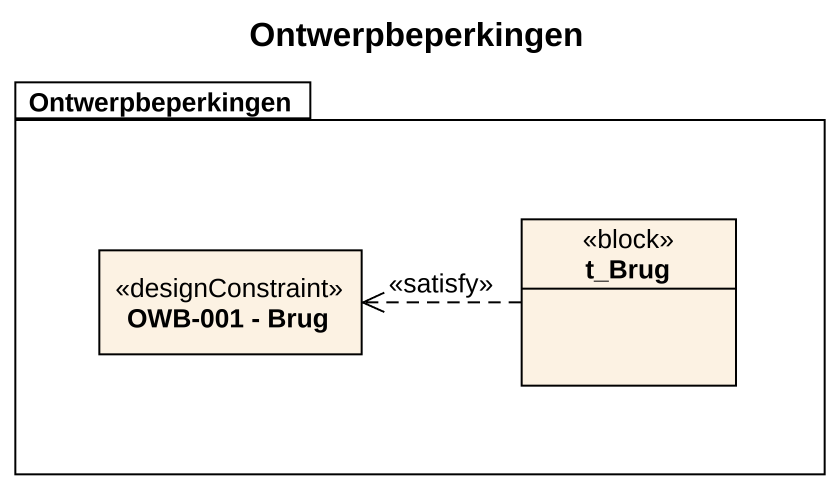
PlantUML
@startuml
title Ontwerpbeperkingen
hide circle
hide empty members
package Ontwerpbeperkingen {
  class t_Brug <<block>>
  class "OWB-001 - Brug" as OWB_001_Brug <<designConstraint>>
}
t_Brug .left.> OWB_001_Brug : <<satisfy>>
@enduml
